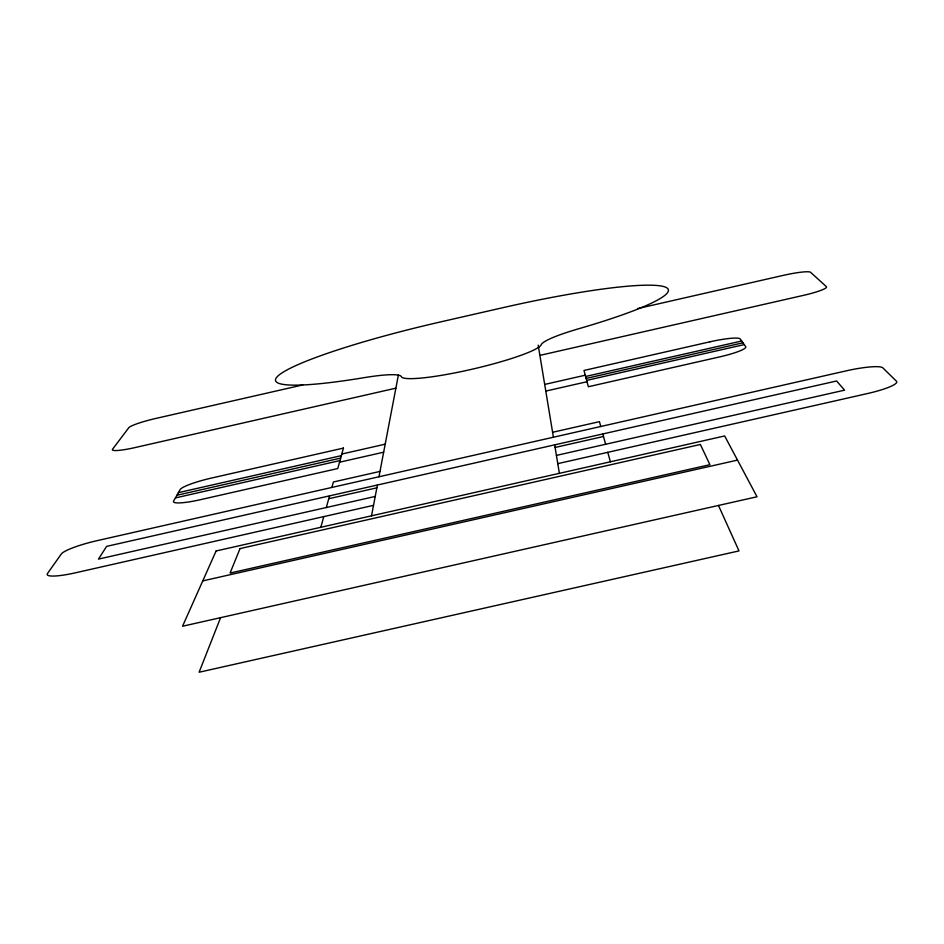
<?xml version="1.0" encoding="UTF-8"?>
<svg xmlns="http://www.w3.org/2000/svg" width="944" height="944" viewBox="0 0 944 944"><rect width="100%" height="100%" fill="white"/><g stroke="black" fill="none" stroke-linecap="round" stroke-linejoin="round"><path stroke-width="1.42" d="M371.523 515.825L377.399 485.015M378.969 476.767L398.368 375.087M320.818 527.295L323.792 516.604M326.305 507.518L329.55 495.86M331.887 487.446L333.397 481.983L379.995 471.422M220.589 617.659L199.113 672.234L738.999 550.907L718.467 505.453M302.764 384.94L155.854 418.44A25.276 3.044 -13.8 0 0 128.785 427.738L112.56 449.214A26.479 3.339 -13.9 0 0 135.145 447.55L395.866 388.173M637.696 308.57L783.201 275.388A25.512 3.092 -12.3 0 1 810.577 272.297L826.366 286.634A26.727 3.387 -12.2 0 1 803.25 295.413L539.885 355.381M544.688 384.432L585.268 375.205M585.61 376.491L741.677 341.008M586.13 378.438L742.94 342.79M586.661 380.397L744.226 344.584M545.785 391.087L587.015 381.718M341.787 454.04L385.187 444.187M178.392 492.65L341.35 455.645M176.906 495.27L340.666 458.1M175.395 497.925L339.993 460.566M339.533 462.218L383.653 452.2M552.594 432.281L599.44 421.661L600.762 426.499M328.748 498.727L376.857 487.836M555.107 447.456L603.487 436.494M375.216 496.45L98.471 559.108L106.613 546.375L836.573 380.987L844.585 390.155L556.417 455.409M373.517 505.347L75.662 572.76A33.89 5.404 -14.4 0 1 47.542 573.433L61.313 553.986A32.78 5.074 -14.3 0 1 96.89 540.711L846.662 370.756A33.075 5.168 -11.9 0 1 882.805 367.83L896.47 381.234A34.196 5.522 -11.9 0 1 867.63 393.518L557.786 463.646M202.771 580.89L737.512 460.106M602.791 433.957L605.611 444.27M607.794 452.318L610.379 461.793M538.186 345.126L553.42 437.237M554.671 444.86L559.379 473.333M343.439 448.093L337.787 468.531L200.671 499.636A30.845 4.543 -13.9 0 1 173.637 501.028L180.103 489.641A30.173 4.354 -13.8 0 1 211.904 477.959L343.439 448.093M240.036 548.582L230.076 573.067L709.9 464.684L700.365 444.471L240.036 548.582M216.105 550.977L182.546 626.238L757.017 496.768L724.65 435.951L216.105 550.977M539.012 347.038L537.714 347.911A71.874 9.027 -13.1 0 1 462.053 371.429A71.874 9.027 -13.1 0 1 401.33 376.632A72.098 9.051 -13.4 0 0 399.406 375.393L398.25 375.11A72.098 9.051 -13.4 0 0 363.617 377.742A167.89 19.694 -13.1 0 1 306.151 384.798L300.121 385.058A167.89 19.694 -13.1 0 1 296.51 365.304A167.89 19.694 -13.1 0 1 440.777 321.869L502.727 307.72A168.056 19.73 -13 0 1 647.56 285.182A168.056 19.73 -13 0 1 643.336 306.8L637.235 309.302A168.056 19.73 -13 0 1 579.227 328.595A72.381 9.11 -12.7 0 0 541.172 344.761A71.874 9.027 -13.1 0 1 539.012 347.038M709.947 341.811L583.994 370.461L588.372 386.733L719.446 356.95A29.394 4.142 -12.4 0 0 745.725 346.696L740.214 338.967A28.792 3.965 -12.4 0 0 709.947 341.811"/></g></svg>
